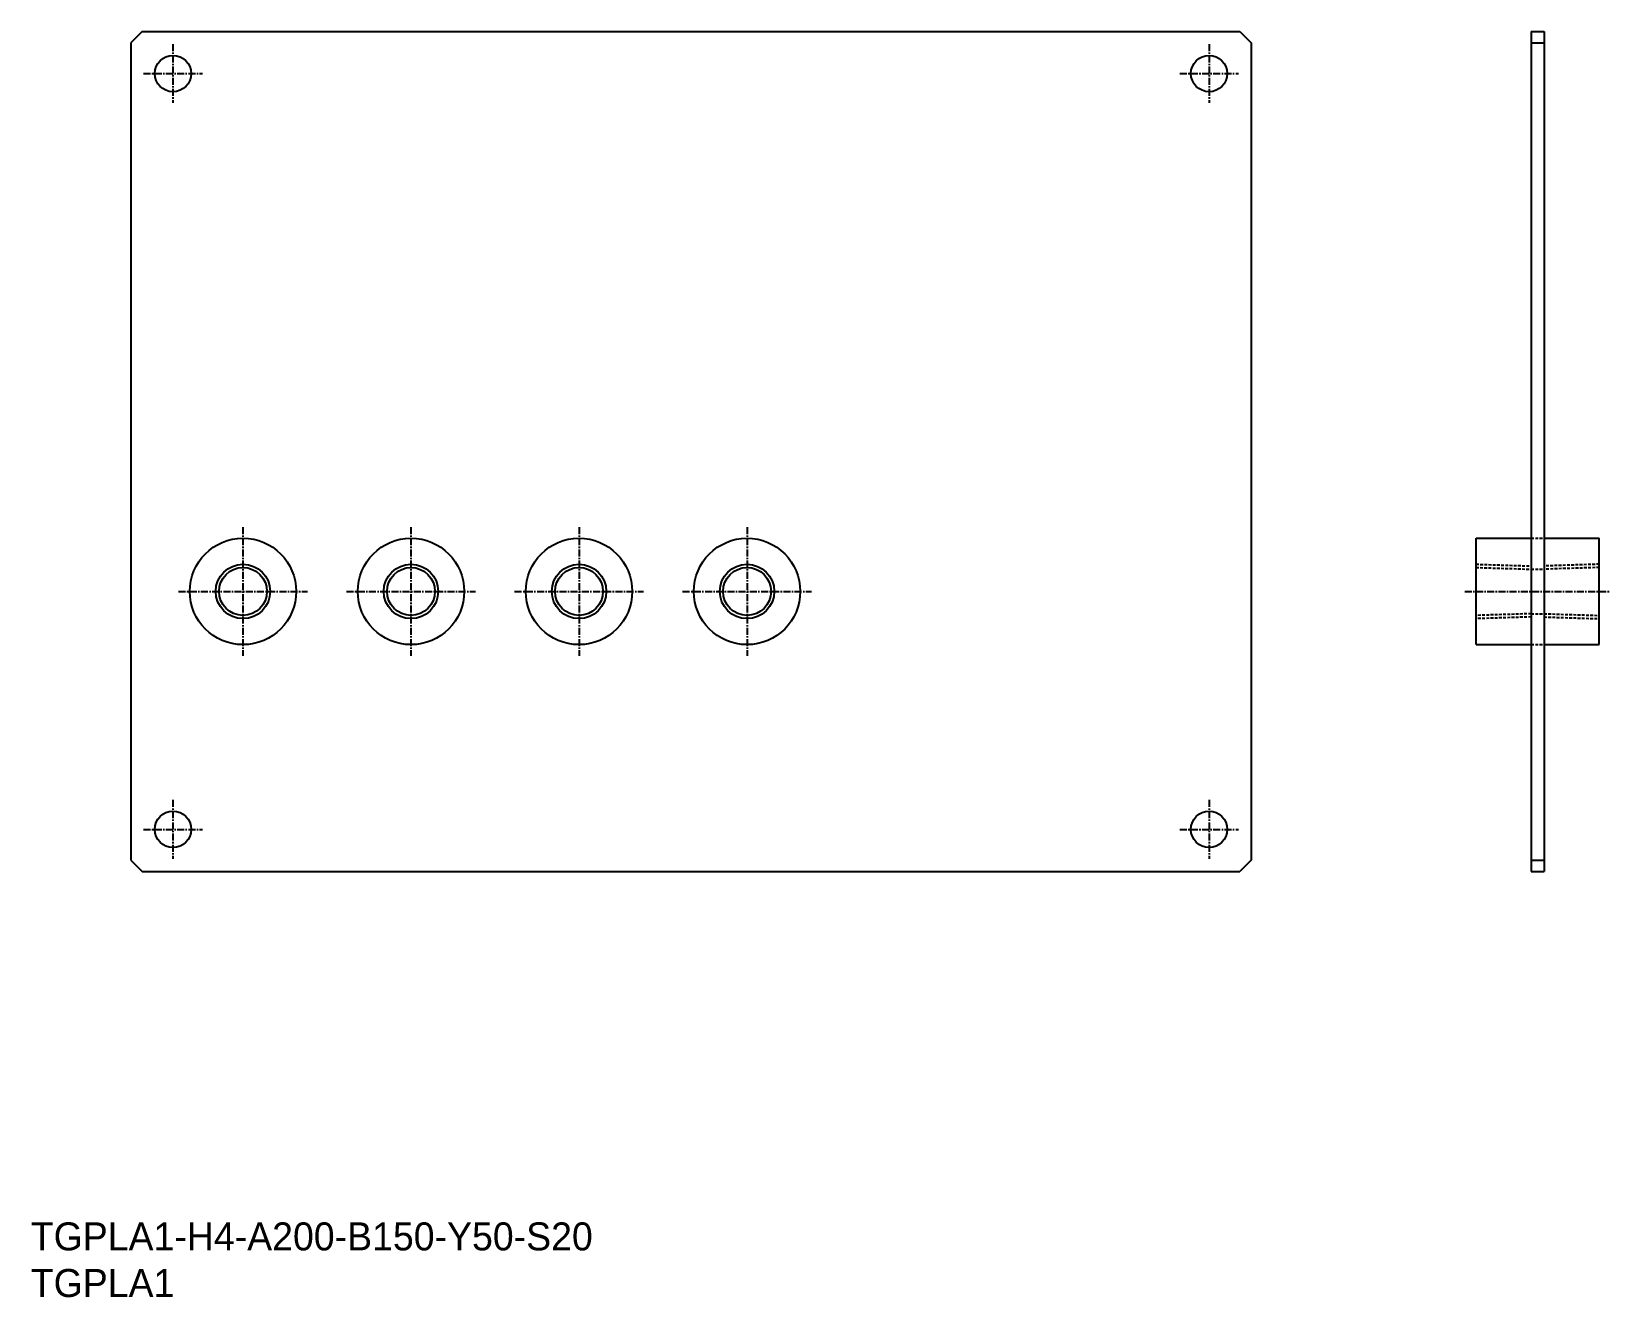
# Model space of a CAD drawing. Extents: x 429 to 711, y 2398 to 2624.
import ezdxf

# ---------------------------------------------------------------- set-up
doc = ezdxf.new("R2010")
doc.units = 0
doc.linetypes.add('CENTER', pattern=[2, 1.25, -0.25, 0.25, -0.25])
doc.linetypes.add('DASHED', pattern=[0.75, 0.5, -0.25])
doc.layers.get('0').update_dxf_attribs({"linetype": 'CONTINUOUS'})
doc.layers.add('CENTER', color=1, linetype='CENTER')

msp = doc.modelspace()

# ---------------------------------------------------------------- linework, layer by layer
at = {"color": 7, "linetype": 'CONTINUOUS'}
for p, q in [((448.7, 2624.23), (446.7, 2622.23)), ((446.7, 2622.23), (446.7, 2476.23)), ((448.7, 2624.23), (644.7, 2624.23)), ((644.7, 2624.23), (646.7, 2622.23)), ((646.7, 2622.23), (646.7, 2476.23)), ((696.7, 2624.23), (696.7, 2474.23)), ((696.7, 2624.23), (699, 2624.23)), ((696.7, 2622.23), (699, 2622.23)), ((699, 2624.23), (699, 2474.23)), ((686.85, 2533.73), (696.7, 2533.73)), ((686.85, 2514.73), (686.85, 2533.73)), ((708.85, 2514.73), (708.85, 2533.73)), ((699, 2514.73), (708.85, 2514.73)), ((446.7, 2476.23), (448.7, 2474.23)), ((646.7, 2476.23), (644.7, 2474.23)), ((696.7, 2476.23), (699, 2476.23)), ((448.7, 2474.23), (644.7, 2474.23)), ((696.7, 2474.23), (699, 2474.23))]:
    msp.add_line(p, q, dxfattribs=at)
at = {"color": 3, "linetype": 'DASHED'}
for p, q in [((696.7, 2533.73), (699, 2533.73)), ((686.85, 2529.09), (696.7, 2528.78)), ((708.85, 2529.09), (699, 2528.78)), ((686.83, 2528.51), (696.7, 2528.2)), ((696.7, 2528.2), (699, 2528.2)), ((708.87, 2528.51), (699, 2528.2)), ((696.7, 2520.25), (686.83, 2519.94)), ((696.7, 2520.25), (699, 2520.25)), ((699, 2520.25), (708.87, 2519.94)), ((696.7, 2519.67), (686.85, 2519.36)), ((699, 2519.67), (708.85, 2519.36)), ((696.7, 2514.73), (699, 2514.73))]:
    msp.add_line(p, q, dxfattribs=at)
for p, q in [((699, 2533.73), (708.85, 2533.73)), ((686.85, 2514.73), (696.7, 2514.73))]:
    msp.add_line(p, q)
at = {"color": 7, "linetype": 'CONTINUOUS'}
for centre, radius in [((454.2, 2616.73), 3.25), ((639.2, 2616.73), 3.25), ((466.7, 2524.23), 9.5), ((496.7, 2524.23), 9.5), ((526.7, 2524.23), 9.5), ((556.7, 2524.23), 9.5), ((466.7, 2524.23), 4.28), ((496.7, 2524.23), 4.28), ((526.7, 2524.23), 4.28), ((556.7, 2524.23), 4.28), ((454.2, 2481.73), 3.25), ((639.2, 2481.73), 3.25)]:
    msp.add_circle(centre, radius, dxfattribs=at)
at = {"color": 3, "linetype": 'CONTINUOUS'}
for centre in [(466.7, 2524.23), (496.7, 2524.23), (526.7, 2524.23), (556.7, 2524.23)]:
    msp.add_circle(centre, 4.86, dxfattribs=at)
at = {"layer": 'CENTER', "color": 1, "linetype": 'CENTER'}
for p, q in [((454.2, 2621.98), (454.2, 2611.48)), ((639.2, 2621.98), (639.2, 2611.48)), ((448.95, 2616.73), (459.45, 2616.73)), ((633.95, 2616.73), (644.45, 2616.73)), ((466.7, 2535.73), (466.7, 2512.73)), ((496.7, 2535.73), (496.7, 2512.73)), ((526.7, 2535.73), (526.7, 2512.73)), ((556.7, 2535.73), (556.7, 2512.73)), ((455.2, 2524.23), (478.2, 2524.23)), ((485.2, 2524.23), (508.2, 2524.23)), ((515.2, 2524.23), (538.2, 2524.23)), ((545.2, 2524.23), (568.2, 2524.23)), ((684.85, 2524.23), (710.85, 2524.23)), ((454.2, 2486.98), (454.2, 2476.48)), ((639.2, 2486.98), (639.2, 2476.48)), ((448.95, 2481.73), (459.45, 2481.73)), ((633.95, 2481.73), (644.45, 2481.73))]:
    msp.add_line(p, q, dxfattribs=at)

# ---------------------------------------------------------------- texts
at = {"color": 7, "linetype": 'CONTINUOUS'}
for s, p in [('TGPLA1-H4-A200-B150-Y50-S20', (428.81, 2406.54)), ('TGPLA1', (428.81, 2398.21))]:
    msp.add_text(s, height=5, dxfattribs=at).set_placement(p)

doc.saveas('drawing.dxf')
